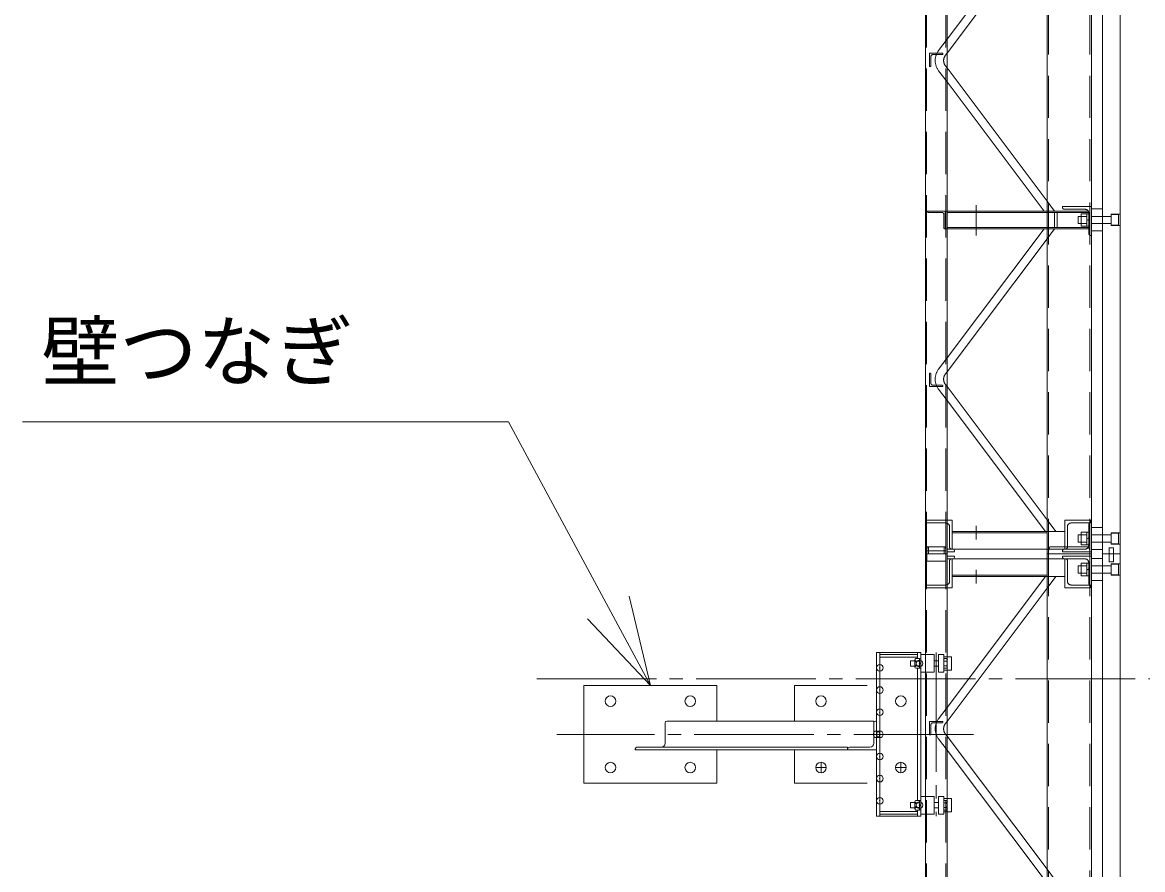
# Model space of a CAD drawing. Units: millimetres, scale not verified. Extents: x -8040 to 8050, y -12949 to 12951.
# Drawn here: x -7876 to -5349, y 777 to 2689 of the extents above; entities that cross this region are included whole.
import ezdxf
from ezdxf.enums import TextEntityAlignment as Align

# ---------------------------------------------------------------- set-up
doc = ezdxf.new("R2010")
doc.units = ezdxf.units.MM
doc.header["$LTSCALE"] = 30
doc.header["$PDMODE"] = 32
doc.header["$PDSIZE"] = 15
doc.linetypes.add('CHAIN2', pattern=[12, 9, -1, 1, -1])
doc.linetypes.add('USER2', pattern=[4.7625, 3.175, -1.5875])
for name, color, linetype, lineweight in [('0-2_41 関連破線', 6, 'USER2', 18), ('0-6_05 寸法', 7, 'Continuous', 18), ('0-8_10 当社外形線', 3, 'Continuous', 18), ('0-9_12 当社中心線', 3, 'CHAIN2', 18), ('0-C_21 躯体・土木、中心線', 1, 'CHAIN2', 18), ('0-F_73 自立マスト', 6, 'Continuous', 18)]:
    doc.layers.add(name, color=color, linetype=linetype, lineweight=lineweight)
doc.styles.add('ＭＳ ゴシック', font='')
doc.styles.get('ＭＳ ゴシック').set_extended_font_data('MS Gothic')

msp = doc.modelspace()

# ---------------------------------------------------------------- linework, layer by layer
at = {"layer": '0-2_41 関連破線'}
for p, q in [((-5836.03, 1488.83), (-5836.03, 2996.83)), ((-5792.23, 1488.83), (-5792.23, 2996.83)), ((-5560.93, 2996.83), (-5560.93, 1488.83)), ((-5467.33, 2996.83), (-5467.33, 1488.83)), ((-5789.83, 2650.5), (-5808.87, 2625.15)), ((-5829.13, 2618.83), (-5799.13, 2618.83)), ((-5829.13, 2618.83), (-5829.13, 2588.83)), ((-5826.13, 2611.83), (-5826.13, 2590.83)), ((-5801.13, 2615.83), (-5822.13, 2615.83)), ((-5799.13, 2618.83), (-5799.13, 2617.83)), ((-5789.83, 2618.86), (-5793.68, 2613.74)), ((-5828.13, 2588.83), (-5829.13, 2588.83)), ((-5789.83, 2554.15), (-5808.87, 2579.51)), ((-5789.83, 2585.79), (-5793.68, 2590.92)), ((-5547.27, 2262.83), (-5564.13, 2285.28)), ((-5834.13, 2262.83), (-5794.13, 2262.83)), ((-5834.13, 2261.83), (-5834.13, 2262.83)), ((-5832.13, 2259.83), (-5801.63, 2259.83)), ((-5797.13, 2224.83), (-5797.13, 2255.33)), ((-5794.13, 2222.83), (-5794.13, 2262.83)), ((-5789.83, 2262.83), (-5794.13, 2262.83)), ((-5564.13, 2262.83), (-5471.41, 2262.83)), ((-5564.13, 2259.63), (-5471.41, 2259.63)), ((-5547.13, 2226.03), (-5547.13, 2259.63)), ((-5541.13, 2226.03), (-5541.13, 2259.63)), ((-5529.13, 2272.83), (-5529.13, 2270.83)), ((-5529.13, 2272.83), (-5464.13, 2272.83)), ((-5525.13, 2266.83), (-5478.63, 2266.83)), ((-5474.13, 2250.83), (-5494.13, 2250.83)), ((-5494.13, 2250.83), (-5494.13, 2234.83)), ((-5487.13, 2256.83), (-5487.13, 2228.83)), ((-5474.13, 2256.83), (-5487.13, 2256.83)), ((-5470.13, 2256.83), (-5474.13, 2256.83)), ((-5474.13, 2256.83), (-5474.13, 2228.83)), ((-5470.13, 2211.83), (-5470.13, 2258.33)), ((-5419.13, 2250.83), (-5464.13, 2250.83)), ((-5419.13, 2255.83), (-5419.13, 2229.83)), ((-5399.13, 2255.83), (-5419.13, 2255.83)), ((-5403.13, 2254.83), (-5419.13, 2254.83)), ((-5403.13, 2254.83), (-5403.13, 2230.83)), ((-5564.13, 2226.03), (-5471.41, 2226.03)), ((-5474.13, 2234.83), (-5494.13, 2234.83)), ((-5474.13, 2228.83), (-5487.13, 2228.83)), ((-5470.13, 2243.98), (-5474.13, 2241.67)), ((-5470.13, 2228.83), (-5474.13, 2228.83)), ((-5419.13, 2234.83), (-5464.13, 2234.83)), ((-5403.13, 2230.83), (-5419.13, 2230.83)), ((-5399.13, 2229.83), (-5419.13, 2229.83)), ((-5795.13, 2222.83), (-5794.13, 2222.83)), ((-5789.83, 2222.83), (-5794.13, 2222.83)), ((-5564.13, 2222.83), (-5470.13, 2222.83)), ((-5547.27, 2222.83), (-5564.13, 2200.38)), ((-5466.13, 2207.83), (-5464.13, 2207.83)), ((-5789.83, 1931.5), (-5808.87, 1906.15)), ((-5829.13, 1866.83), (-5829.13, 1896.83)), ((-5828.13, 1896.83), (-5829.13, 1896.83)), ((-5789.83, 1899.86), (-5793.68, 1894.74)), ((-5826.13, 1873.83), (-5826.13, 1894.83)), ((-5789.83, 1866.79), (-5793.68, 1871.92)), ((-5801.13, 1869.83), (-5822.13, 1869.83)), ((-5789.83, 1835.15), (-5808.87, 1860.51)), ((-5836.13, 1564.83), (-5836.13, 1558.83)), ((-5836.13, 1564.83), (-5789.83, 1564.83)), ((-5836.13, 1558.83), (-5792.63, 1558.83)), ((-5544.26, 1539.83), (-5564.13, 1566.28)), ((-5466.13, 1564.83), (-5512.43, 1564.83)), ((-5466.13, 1558.83), (-5509.63, 1558.83)), ((-5470.13, 1554.83), (-5470.13, 1508.33)), ((-5466.13, 1564.83), (-5466.13, 1558.83)), ((-5466.13, 1558.83), (-5464.13, 1558.83)), ((-5564.13, 1539.83), (-5524.13, 1539.83)), ((-5474.13, 1531.83), (-5494.13, 1531.83)), ((-5494.13, 1531.83), (-5494.13, 1515.83)), ((-5487.13, 1537.83), (-5487.13, 1509.83)), ((-5474.13, 1537.83), (-5487.13, 1537.83)), ((-5470.13, 1537.83), (-5474.13, 1537.83)), ((-5474.13, 1537.83), (-5474.13, 1509.83)), ((-5470.13, 1524.98), (-5474.13, 1522.67)), ((-5419.13, 1531.83), (-5464.13, 1531.83)), ((-5419.13, 1536.83), (-5419.13, 1510.83)), ((-5399.13, 1536.83), (-5419.13, 1536.83)), ((-5403.13, 1535.83), (-5419.13, 1535.83)), ((-5403.13, 1535.83), (-5403.13, 1511.83)), ((-5835.48, 1495.83), (-5834.63, 1504.83)), ((-5835.48, 1495.83), (-5835.48, 1488.83)), ((-5793.63, 1504.83), (-5834.63, 1504.83)), ((-5831.98, 1504.83), (-5831.98, 1488.83)), ((-5796.28, 1504.83), (-5796.28, 1488.83)), ((-5792.78, 1495.83), (-5793.63, 1504.83)), ((-5792.78, 1495.83), (-5792.78, 1488.83)), ((-5564.13, 1499.83), (-5525.13, 1499.83)), ((-5529.13, 1493.83), (-5529.13, 1495.83)), ((-5529.13, 1493.83), (-5464.13, 1493.83)), ((-5525.13, 1499.83), (-5478.63, 1499.83)), ((-5474.13, 1515.83), (-5494.13, 1515.83)), ((-5474.13, 1509.83), (-5487.13, 1509.83)), ((-5470.13, 1509.83), (-5474.13, 1509.83)), ((-5419.13, 1515.83), (-5464.13, 1515.83)), ((-5403.13, 1511.83), (-5419.13, 1511.83)), ((-5399.13, 1510.83), (-5419.13, 1510.83)), ((-5836.03, -19.17), (-5836.03, 1488.83)), ((-5835.48, 1488.83), (-5835.48, 1472.83)), ((-5792.78, 1472.83), (-5835.48, 1472.83)), ((-5792.78, 1488.83), (-5792.78, 1472.83)), ((-5792.23, -19.17), (-5792.23, 1488.83)), ((-5564.13, 1477.83), (-5525.13, 1477.83)), ((-5560.93, 1488.83), (-5560.93, -19.17)), ((-5529.13, 1483.83), (-5529.13, 1481.83)), ((-5529.13, 1483.83), (-5464.13, 1483.83)), ((-5525.13, 1477.83), (-5478.63, 1477.83)), ((-5524.13, 1412.83), (-5524.13, 1477.83)), ((-5518.13, 1473.83), (-5518.13, 1427.33)), ((-5487.13, 1467.83), (-5487.13, 1439.83)), ((-5474.13, 1467.83), (-5487.13, 1467.83)), ((-5470.13, 1467.83), (-5474.13, 1467.83)), ((-5474.13, 1467.83), (-5474.13, 1439.83)), ((-5470.13, 1422.83), (-5470.13, 1469.33)), ((-5467.33, 1488.83), (-5467.33, -19.17)), ((-5424.13, 1470.83), (-5424.13, 1488.83)), ((-5414.13, 1470.83), (-5424.13, 1470.83)), ((-5419.13, 1466.83), (-5419.13, 1440.83)), ((-5399.13, 1466.83), (-5419.13, 1466.83)), ((-5414.13, 1470.83), (-5414.13, 1488.83)), ((-5474.13, 1461.83), (-5494.13, 1461.83)), ((-5494.13, 1461.83), (-5494.13, 1445.83)), ((-5474.13, 1445.83), (-5494.13, 1445.83)), ((-5470.13, 1454.98), (-5474.13, 1452.67)), ((-5419.13, 1461.83), (-5464.13, 1461.83)), ((-5419.13, 1445.83), (-5464.13, 1445.83)), ((-5403.13, 1465.83), (-5419.13, 1465.83)), ((-5403.13, 1441.83), (-5419.13, 1441.83)), ((-5399.13, 1440.83), (-5419.13, 1440.83)), ((-5403.13, 1465.83), (-5403.13, 1441.83)), ((-5836.13, 1412.83), (-5836.13, 1418.83)), ((-5836.13, 1418.83), (-5792.63, 1418.83)), ((-5544.26, 1437.83), (-5564.13, 1411.38)), ((-5564.13, 1437.83), (-5524.13, 1437.83)), ((-5466.13, 1418.83), (-5509.63, 1418.83)), ((-5474.13, 1439.83), (-5487.13, 1439.83)), ((-5470.13, 1439.83), (-5474.13, 1439.83)), ((-5466.13, 1418.83), (-5464.13, 1418.83)), ((-5466.13, 1412.83), (-5466.13, 1418.83)), ((-5836.13, 1412.83), (-5789.83, 1412.83)), ((-5466.13, 1412.83), (-5524.13, 1412.83)), ((-5789.83, 1142.5), (-5808.87, 1117.15)), ((-5829.13, 1110.83), (-5799.13, 1110.83)), ((-5829.13, 1110.83), (-5829.13, 1080.83)), ((-5826.13, 1103.83), (-5826.13, 1082.83)), ((-5801.13, 1107.83), (-5822.13, 1107.83)), ((-5799.13, 1110.83), (-5799.13, 1109.83)), ((-5789.83, 1110.86), (-5793.68, 1105.74)), ((-5828.13, 1080.83), (-5829.13, 1080.83)), ((-5789.83, 1046.15), (-5808.87, 1071.51)), ((-5789.83, 1077.79), (-5793.68, 1082.92)), ((-5547.27, 754.83), (-5564.13, 777.28))]:
    msp.add_line(p, q, dxfattribs=at)
msp.add_lwpolyline([(-5829.13, 1866.83), (-5799.13, 1866.83), (-5799.13, 1867.83)], dxfattribs=at)
for centre, radius, start, end in [((-5822.13, 2611.83), 4, 90, 180), ((-5778.48, 2602.33), 38, 143.09187, 216.90813), ((-5801.13, 2617.83), 2, 270, 360), ((-5778.48, 2602.33), 19, 143.09187, 216.90813), ((-5828.13, 2590.83), 2, 270, 360), ((-5832.13, 2261.83), 2, 180, 270), ((-5801.63, 2255.33), 4.5, 360, 90), ((-5525.13, 2270.83), 4, 180, 270), ((-5478.63, 2258.33), 8.5, 360, 90), ((-5795.13, 2224.83), 2, 180, 270), ((-5466.13, 2211.83), 4, 180, 270), ((-5828.13, 1894.83), 2, 360, 90), ((-5778.48, 1883.33), 38, 143.09187, 216.90813), ((-5822.13, 1873.83), 4, 180, 270), ((-5778.48, 1883.33), 19, 143.09187, 216.90813), ((-5801.13, 1867.83), 2, 360, 90), ((-5792.63, 1550.33), 8.5, 70.76692, 90), ((-5509.63, 1550.33), 8.5, 90, 109.23308), ((-5466.13, 1554.83), 4, 90, 180), ((-5525.13, 1495.83), 4, 90, 180), ((-5478.63, 1508.33), 8.5, 270, 360), ((-5525.13, 1481.83), 4, 180, 270), ((-5522.13, 1473.83), 4, 360, 90), ((-5478.63, 1469.33), 8.5, 360, 90), ((-5792.63, 1427.33), 8.5, 270, 289.23308), ((-5509.63, 1427.33), 8.5, 180, 270), ((-5466.13, 1422.83), 4, 180, 270), ((-5778.48, 1094.33), 38, 143.09187, 216.90813), ((-5822.13, 1103.83), 4, 90, 180), ((-5801.13, 1109.83), 2, 270, 360), ((-5778.48, 1094.33), 19, 143.09187, 216.90813), ((-5828.13, 1082.83), 2, 270, 360)]:
    msp.add_arc(centre, radius, start, end, dxfattribs=at)
at = {"layer": '0-6_05 寸法'}
msp.add_line((-6459.13, 1191.83), (-6553.83, 1367.98), dxfattribs=at)
for points in [[(-6553.83, 1367.98), (-6779.1, 1787.03), (-7875.93, 1787.03)], [(-6506.63, 1393.36), (-6459.13, 1191.83), (-6601.03, 1342.61)]]:
    msp.add_lwpolyline(points, dxfattribs=at)
at = {"layer": '0-8_10 当社外形線'}
for p, q in [((-5941.63, 896.83), (-5941.63, 1266.83)), ((-5856.13, 1252.8), (-5856.13, 1266.83)), ((-5849.13, 896.83), (-5849.13, 1266.83)), ((-5856.63, 1261.83), (-5941.63, 1261.83)), ((-5941.63, 1255.83), (-5856.63, 1255.83)), ((-5872.13, 1247.83), (-5872.13, 1235.83)), ((-5862.13, 1247.83), (-5872.13, 1247.83)), ((-5862.13, 1250.05), (-5862.13, 1233.6)), ((-5852.13, 1252.8), (-5860.54, 1252.8)), ((-5860.54, 1247.31), (-5852.13, 1247.31)), ((-5852.13, 1252.8), (-5852.13, 1230.86)), ((-5849.13, 1252.58), (-5852.13, 1252.58)), ((-5849.13, 1243.33), (-5852.13, 1240.33)), ((-5809.13, 1247.83), (-5819.13, 1247.83)), ((-5809.13, 1221.83), (-5809.13, 1261.83)), ((-5809.13, 1261.83), (-5797.13, 1261.83)), ((-5797.13, 1221.83), (-5797.13, 1261.83)), ((-5797.13, 1256.83), (-5779.63, 1256.83)), ((-5797.13, 1252.8), (-5790.71, 1252.8)), ((-5790.71, 1247.31), (-5797.13, 1247.31)), ((-5789.13, 1250.05), (-5789.13, 1233.6)), ((-5779.63, 1226.83), (-5779.63, 1256.83)), ((-5872.13, 1235.83), (-5862.13, 1235.83)), ((-5860.54, 1236.34), (-5852.13, 1236.34)), ((-5852.13, 1230.86), (-5860.54, 1230.86)), ((-5856.63, 932.8), (-5856.63, 1230.86)), ((-5852.13, 1231.08), (-5849.13, 1231.08)), ((-5849.13, 1221.83), (-5819.13, 1221.83)), ((-5838.43, 941.83), (-5838.43, 1221.83)), ((-5819.13, 1235.83), (-5809.13, 1235.83)), ((-5809.13, 1221.83), (-5797.13, 1221.83)), ((-5790.71, 1236.34), (-5797.13, 1236.34)), ((-5797.13, 1230.86), (-5790.71, 1230.86)), ((-5797.13, 1226.83), (-5779.63, 1226.83)), ((-6609.13, 1191.83), (-6609.13, 971.83)), ((-6609.13, 1191.83), (-6309.13, 1191.83)), ((-6309.13, 1191.83), (-6309.13, 1111.83)), ((-6134.13, 1191.83), (-5969.89, 1191.83)), ((-6134.13, 1191.83), (-6134.13, 1111.83)), ((-6426.09, 1107.83), (-6426.09, 1061.33)), ((-6422.09, 1111.83), (-5955.13, 1111.83)), ((-5955.13, 1111.83), (-5955.13, 1061.33)), ((-5949.13, 1111.83), (-5951.13, 1111.83)), ((-6493.3, 1048.83), (-6493.3, 1046.83)), ((-6493.3, 1046.83), (-5949.13, 1046.83)), ((-6489.3, 1052.83), (-6014.13, 1052.83)), ((-6309.13, 1046.83), (-6309.13, 971.83)), ((-6134.13, 1046.83), (-6134.13, 971.83)), ((-6014.13, 1052.83), (-6014.13, 1046.83)), ((-5963.63, 1052.83), (-6010.13, 1052.83)), ((-6609.13, 971.83), (-6309.13, 971.83)), ((-6134.13, 971.83), (-5969.89, 971.83)), ((-5849.13, 941.83), (-5819.13, 941.83)), ((-5809.13, 941.83), (-5809.13, 901.83)), ((-5809.13, 941.83), (-5797.13, 941.83)), ((-5797.13, 941.83), (-5797.13, 901.83)), ((-5797.13, 936.83), (-5779.63, 936.83)), ((-5779.63, 936.83), (-5779.63, 906.83)), ((-5872.13, 915.83), (-5872.13, 927.83)), ((-5872.13, 927.83), (-5862.13, 927.83)), ((-5862.13, 915.83), (-5872.13, 915.83)), ((-5862.13, 913.6), (-5862.13, 930.05)), ((-5852.13, 932.8), (-5860.54, 932.8)), ((-5860.54, 927.31), (-5852.13, 927.31)), ((-5860.54, 916.34), (-5852.13, 916.34)), ((-5852.13, 910.86), (-5860.54, 910.86)), ((-5856.63, 896.83), (-5856.63, 910.86)), ((-5852.13, 910.86), (-5852.13, 932.8)), ((-5852.13, 932.58), (-5849.13, 932.58)), ((-5849.13, 920.33), (-5852.13, 923.33)), ((-5849.13, 911.08), (-5852.13, 911.08)), ((-5819.13, 927.83), (-5809.13, 927.83)), ((-5809.13, 915.83), (-5819.13, 915.83)), ((-5797.13, 932.8), (-5790.71, 932.8)), ((-5790.71, 927.31), (-5797.13, 927.31)), ((-5790.71, 916.34), (-5797.13, 916.34)), ((-5797.13, 910.86), (-5790.71, 910.86)), ((-5789.13, 913.6), (-5789.13, 930.05)), ((-5849.13, 896.83), (-5949.13, 896.83)), ((-5941.63, 907.83), (-5856.63, 907.83)), ((-5856.63, 901.83), (-5941.63, 901.83)), ((-5809.13, 901.83), (-5797.13, 901.83)), ((-5797.13, 906.83), (-5779.63, 906.83))]:
    msp.add_line(p, q, dxfattribs=at)
for points in [[(-5949.13, 896.83), (-5949.13, 1266.83), (-5849.13, 1266.83)], [(-5819.13, 1221.83), (-5819.13, 1261.83), (-5849.13, 1261.83)], [(-5819.13, 941.83), (-5819.13, 901.83), (-5849.13, 901.83)]]:
    msp.add_lwpolyline(points, dxfattribs=at)
for centre in [(-6549.13, 1156.83), (-6369.13, 1156.83), (-6074.13, 1156.83), (-5894.13, 1156.83), (-6549.13, 1006.83), (-6369.13, 1006.83), (-6074.13, 1006.83), (-5894.13, 1006.83)]:
    msp.add_circle(centre, 12, dxfattribs=at)
for centre, radius, start, end in [((-5858.96, 1250.05), 3.17, 120, 240), ((-5851.83, 1241.83), 10.29, 147.79577, 212.20423), ((-5792.29, 1250.05), 3.17, 300, 60), ((-5799.42, 1241.83), 10.29, 327.79577, 32.20423), ((-5858.96, 1233.6), 3.17, 120, 240), ((-5792.29, 1233.6), 3.17, 300, 60), ((-6422.09, 1107.83), 4, 90, 180), ((-5951.13, 1107.83), 4, 90, 180), ((-6489.3, 1048.83), 4, 90, 180), ((-6434.59, 1061.33), 8.5, 270, 0), ((-6010.13, 1048.83), 4, 90, 180), ((-5963.63, 1061.33), 8.5, 270, 0), ((-5858.96, 930.05), 3.17, 120, 240), ((-5858.96, 913.6), 3.17, 120, 240), ((-5851.83, 921.83), 10.29, 147.79577, 212.20423), ((-5792.29, 930.05), 3.17, 300, 60), ((-5799.42, 921.83), 10.29, 327.79577, 32.20423), ((-5792.29, 913.6), 3.17, 300, 60)]:
    msp.add_arc(centre, radius, start, end, dxfattribs=at)
for p in [(-5941.63, 1231.83), (-5852.13, 1241.83), (-5941.63, 1181.83), (-5941.63, 1131.83), (-5949.13, 1081.83), (-5941.63, 1081.83), (-5941.63, 1031.83), (-5941.63, 981.83), (-5941.63, 931.83), (-5852.13, 921.83)]:
    msp.add_point(p, dxfattribs=at)
at = {"layer": '0-9_12 当社中心線'}
for p, q in [((-5814.13, 1266.83), (-5814.13, 896.83)), ((-5730, 1081.83), (-6669.98, 1081.83)), ((-6074.13, 994.83), (-6074.13, 1018.83)), ((-5894.13, 994.83), (-5894.13, 1018.83)), ((-6062.13, 1006.83), (-6086.13, 1006.83)), ((-5882.13, 1006.83), (-5906.13, 1006.83))]:
    msp.add_line(p, q, dxfattribs=at)
at = {"layer": '0-C_21 躯体・土木、中心線'}
msp.add_line((4714.4, 1206.83), (-6742.08, 1206.83), dxfattribs=at)
at = {"layer": '0-F_73 自立マスト'}
for p, q in [((-5838.43, 1488.83), (-5838.43, 2996.83)), ((-5789.83, 1488.83), (-5789.83, 2996.83)), ((-5564.13, 2996.83), (-5564.13, 1488.83)), ((-5464.13, 2996.83), (-5464.13, 1488.83)), ((-5439.13, 1488.83), (-5439.13, 2996.83)), ((-5568.02, 2945.83), (-5789.83, 2650.5)), ((-5564.13, 2919.38), (-5789.83, 2618.86)), ((-5564.13, 2285.28), (-5789.83, 2585.79)), ((-5571.03, 2262.83), (-5789.83, 2554.15)), ((-5724.13, 2207.24), (-5724.13, 2276.25)), ((-5789.83, 2262.83), (-5564.13, 2262.83)), ((-5564.13, 2259.63), (-5789.83, 2259.63)), ((-5439.13, 2267.83), (-5464.13, 2267.83)), ((-5564.13, 2226.03), (-5789.83, 2226.03)), ((-5789.83, 2222.83), (-5564.13, 2222.83)), ((-5571.03, 2222.83), (-5789.83, 1931.5)), ((-5564.13, 2200.38), (-5789.83, 1899.86)), ((-5439.13, 2217.83), (-5464.13, 2217.83)), ((-5564.13, 1566.28), (-5789.83, 1866.79)), ((-5568.02, 1539.83), (-5789.83, 1835.15)), ((-5789.83, 1564.83), (-5778.13, 1564.83)), ((-5784.13, 1503.83), (-5784.13, 1550.33)), ((-5778.13, 1564.83), (-5778.13, 1499.83)), ((-5724.13, 1521.24), (-5724.13, 1552.41)), ((-5524.13, 1564.83), (-5524.13, 1499.83)), ((-5512.43, 1564.83), (-5524.13, 1564.83)), ((-5518.13, 1503.83), (-5518.13, 1550.33)), ((-5464.13, 1548.83), (-5439.13, 1548.83)), ((-5564.13, 1539.83), (-5778.13, 1539.83)), ((-5564.13, 1536.83), (-5778.13, 1536.83)), ((-5835.48, 1495.83), (-5834.63, 1504.83)), ((-5792.78, 1495.83), (-5835.48, 1495.83)), ((-5835.48, 1495.83), (-5835.48, 1488.83)), ((-5793.63, 1504.83), (-5834.63, 1504.83)), ((-5792.78, 1495.83), (-5793.63, 1504.83)), ((-5792.78, 1495.83), (-5792.78, 1488.83)), ((-5564.13, 1499.83), (-5789.83, 1499.83)), ((-5773.13, 1493.83), (-5789.83, 1493.83)), ((-5773.13, 1496.83), (-5773.13, 1494.83)), ((-5560.93, 1495.77), (-5557.86, 1504.83)), ((-5560.93, 1495.77), (-5560.93, 1488.83)), ((-5470.39, 1504.83), (-5557.86, 1504.83)), ((-5467.33, 1495.77), (-5470.39, 1504.83)), ((-5467.33, 1495.77), (-5467.33, 1488.83)), ((-5464.13, 1498.83), (-5439.13, 1498.83)), ((-5424.13, 1488.83), (-5424.13, 1502.83)), ((-5414.13, 1502.83), (-5424.13, 1502.83)), ((-5414.13, 1488.83), (-5414.13, 1502.83)), ((-5789.83, 1488.83), (-5838.43, 1488.83)), ((-5838.43, -19.17), (-5838.43, 1488.83)), ((-5789.83, 1488.83), (-5838.43, 1488.83)), ((-5789.83, -19.17), (-5789.83, 1488.83)), ((-5773.13, 1483.83), (-5789.83, 1483.83)), ((-5564.13, 1477.83), (-5789.83, 1477.83)), ((-5784.13, 1473.83), (-5784.13, 1427.33)), ((-5778.13, 1412.83), (-5778.13, 1477.83)), ((-5773.13, 1481.83), (-5773.13, 1483.83)), ((-5464.13, 1488.83), (-5564.13, 1488.83)), ((-5564.13, 1488.83), (-5564.13, -19.17)), ((-5464.13, 1488.83), (-5564.13, 1488.83)), ((-5464.13, 1488.83), (-5464.13, -19.17)), ((-5439.13, 1478.83), (-5464.13, 1478.83)), ((-5399.13, 1488.83), (-5439.13, 1488.83)), ((-5439.13, -19.17), (-5439.13, 1488.83)), ((-5564.13, 1440.83), (-5778.13, 1440.83)), ((-5724.13, 1422.24), (-5724.13, 1453.41)), ((-5568.02, 1437.83), (-5789.83, 1142.5)), ((-5564.13, 1437.83), (-5778.13, 1437.83)), ((-5439.13, 1428.83), (-5464.13, 1428.83)), ((-5789.83, 1412.83), (-5778.13, 1412.83)), ((-5564.13, 1411.38), (-5789.83, 1110.86)), ((-5564.13, 777.28), (-5789.83, 1077.79)), ((-5571.03, 754.83), (-5789.83, 1046.15))]:
    msp.add_line(p, q, dxfattribs=at)
for points in [[(-5399.13, 1488.83), (-5399.13, 2996.83), (-5439.13, 2996.83)], [(-5399.13, -19.17), (-5399.13, 1488.83), (-5439.13, 1488.83)]]:
    msp.add_lwpolyline(points, dxfattribs=at)
for centre, radius, start, end in [((-5792.63, 1550.33), 8.5, 360, 70.76692), ((-5509.63, 1550.33), 8.5, 109.23308, 180), ((-5780.13, 1503.83), 4, 180, 270), ((-5777.13, 1495.83), 4, 360, 90), ((-5522.13, 1503.83), 4, 270, 360), ((-5780.13, 1473.83), 4, 90, 180), ((-5777.13, 1481.83), 4, 270, 360), ((-5792.63, 1427.33), 8.5, 289.23308, 360)]:
    msp.add_arc(centre, radius, start, end, dxfattribs=at)

# ---------------------------------------------------------------- texts
at = {"layer": '0-6_05 寸法', "style": 'ＭＳ ゴシック'}
msp.add_text('壁つなぎ', height=129, dxfattribs=at).set_placement((-7832.97, 1843.03), align=Align.BOTTOM_LEFT)

doc.saveas('drawing.dxf')
